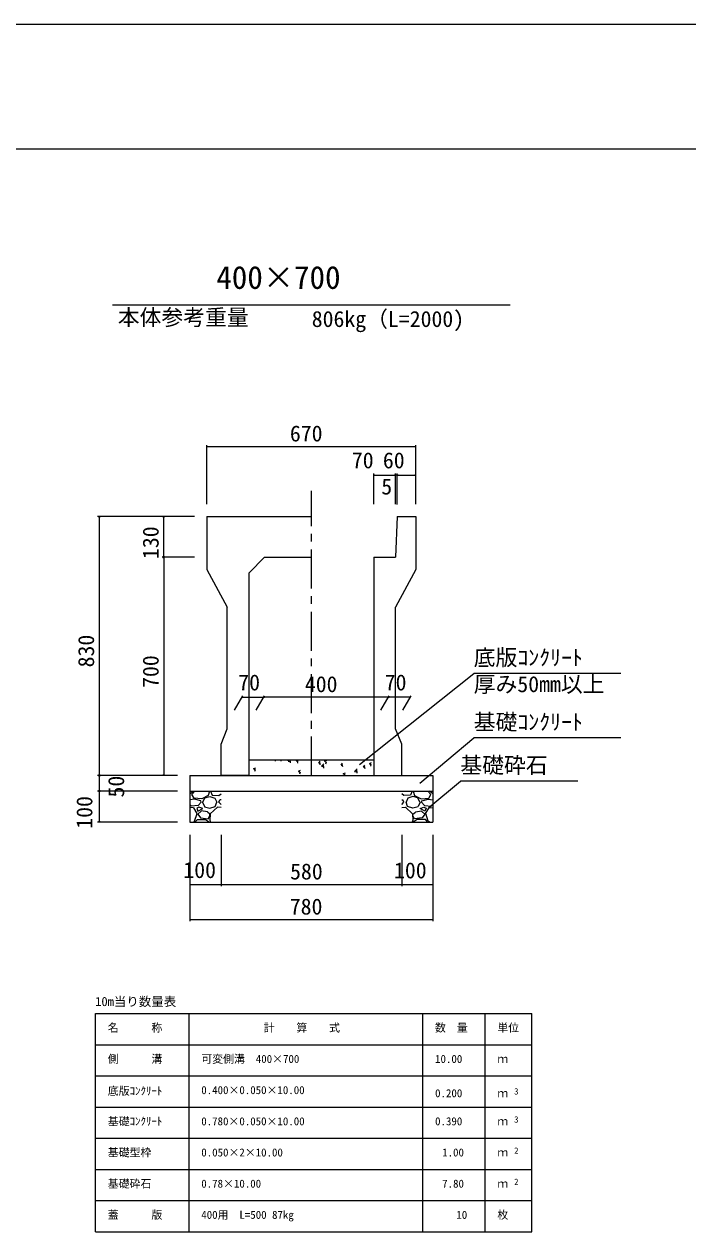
# Model space of a CAD drawing. Units: millimetres on the paper, scale 1:20. Extents: x 0 to 841, y 0 to 594.
# Drawn here: x 415 to 521.5, y 400.3 to 594 of the extents above; entities that cross this region are included whole.
import ezdxf
from ezdxf.enums import TextEntityAlignment as Align

# ---------------------------------------------------------------- set-up
doc = ezdxf.new("R2010")
doc.units = ezdxf.units.MM
doc.linetypes.add('USER1', pattern=[10, 6.25, -1.25, 1.25, -1.25])
for name, color, linetype, lineweight in [('D-STR-DIM（寸法）', 7, 'Continuous', 18), ('D-STR-HTXT（旗揚げ）', 4, 'Continuous', 18), ('D-STR-STRn（構造物）', 5, 'Continuous', 18), ('D-STR（構造物外形線）', 1, 'Continuous', 18), ('D-TTL(外枠）', 2, 'Continuous', 18), ('DEFPOINTS_2', 8, 'Continuous', 18)]:
    doc.layers.add(name, color=color, linetype=linetype, lineweight=lineweight)
doc.layers.add('D-STR-TXT（文字）', color=7, linetype='Continuous')
doc.styles.add('ＭＳ ゴシック', font='')
doc.styles.get('ＭＳ ゴシック').set_extended_font_data('MS Gothic')

msp = doc.modelspace()

# ---------------------------------------------------------------- linework, layer by layer
at = {"layer": 'D-STR-DIM（寸法）'}
for p, q in [((444.381, 517.025), (444.381, 526.514)), ((444.381, 526.264), (444.531, 526.289)), ((444.381, 526.264), (444.401, 526.264)), ((444.531, 526.239), (444.381, 526.264)), ((444.401, 526.264), (477.861, 526.264)), ((477.731, 526.289), (477.881, 526.264)), ((477.881, 526.264), (477.731, 526.239)), ((477.881, 526.264), (477.861, 526.264)), ((477.881, 517.025), (477.881, 526.514)), ((471.131, 517.025), (471.131, 521.931)), ((471.131, 521.681), (471.281, 521.706)), ((471.131, 521.681), (471.151, 521.681)), ((471.281, 521.656), (471.131, 521.681)), ((471.151, 521.681), (474.611, 521.681)), ((474.481, 521.706), (474.631, 521.681)), ((474.631, 521.681), (474.481, 521.656)), ((474.631, 521.681), (474.611, 521.681)), ((474.631, 517.025), (474.631, 521.931)), ((474.631, 517.025), (474.631, 521.931)), ((474.631, 521.681), (474.781, 521.706)), ((474.631, 521.681), (474.651, 521.681)), ((474.781, 521.656), (474.631, 521.681)), ((474.859, 521.681), (474.651, 521.681)), ((474.729, 521.706), (474.879, 521.681)), ((474.879, 521.681), (474.729, 521.656)), ((474.879, 521.681), (474.859, 521.681)), ((474.879, 516.969), (474.879, 521.931)), ((474.879, 516.969), (474.879, 521.931)), ((474.879, 521.681), (475.029, 521.706)), ((474.879, 521.681), (474.899, 521.681)), ((475.029, 521.656), (474.879, 521.681)), ((474.899, 521.681), (477.861, 521.681)), ((477.731, 521.706), (477.881, 521.681)), ((477.881, 521.681), (477.731, 521.656)), ((477.881, 521.681), (477.861, 521.681)), ((477.881, 517.025), (477.881, 521.931)), ((442.381, 515.025), (426.834, 515.025)), ((427.059, 514.875), (427.084, 515.025)), ((427.084, 515.025), (427.084, 515.005)), ((427.084, 515.025), (427.109, 514.875)), ((427.084, 515.005), (427.084, 473.545)), ((442.381, 515.025), (437.194, 515.025)), ((437.419, 514.875), (437.444, 515.025)), ((437.444, 515.025), (437.444, 515.005)), ((437.444, 515.025), (437.469, 514.875)), ((437.444, 508.545), (437.444, 515.005)), ((442.381, 508.525), (437.194, 508.525)), ((442.381, 508.525), (437.194, 508.525)), ((437.444, 508.525), (437.419, 508.675)), ((437.419, 508.375), (437.444, 508.525)), ((437.469, 508.675), (437.444, 508.525)), ((437.444, 508.525), (437.444, 508.545)), ((437.444, 508.525), (437.444, 508.505)), ((437.444, 508.525), (437.469, 508.375)), ((437.444, 508.505), (437.444, 473.545)), ((448.785, 483.998), (450.121, 486.312)), ((452.285, 483.998), (453.621, 486.312)), ((452.285, 483.998), (453.621, 486.312)), ((472.285, 483.998), (473.621, 486.312)), ((472.285, 483.998), (473.621, 486.312)), ((475.785, 483.998), (477.121, 486.312)), ((449.977, 486.062), (450.127, 486.087)), ((449.977, 486.062), (449.997, 486.062)), ((450.127, 486.037), (449.977, 486.062)), ((449.997, 486.062), (453.457, 486.062)), ((453.327, 486.087), (453.477, 486.062)), ((453.477, 486.062), (453.327, 486.037)), ((453.477, 486.062), (453.457, 486.062)), ((453.477, 486.062), (453.627, 486.087)), ((453.477, 486.062), (453.497, 486.062)), ((453.627, 486.037), (453.477, 486.062)), ((473.457, 486.062), (453.497, 486.062)), ((473.327, 486.087), (473.477, 486.062)), ((473.477, 486.062), (473.327, 486.037)), ((473.477, 486.062), (473.457, 486.062)), ((473.477, 486.062), (473.627, 486.087)), ((473.477, 486.062), (473.497, 486.062)), ((473.627, 486.037), (473.477, 486.062)), ((476.957, 486.062), (473.497, 486.062)), ((476.827, 486.087), (476.977, 486.062)), ((476.977, 486.062), (476.827, 486.037)), ((476.977, 486.062), (476.957, 486.062)), ((439.631, 473.525), (426.834, 473.525)), ((439.631, 473.525), (426.834, 473.525)), ((427.084, 473.525), (427.059, 473.675)), ((427.059, 473.375), (427.084, 473.525)), ((427.109, 473.675), (427.084, 473.525)), ((427.084, 473.525), (427.084, 473.545)), ((427.084, 473.525), (427.084, 473.505)), ((427.084, 473.525), (427.109, 473.375)), ((427.084, 473.505), (427.084, 471.045)), ((439.631, 473.525), (437.194, 473.525)), ((437.444, 473.525), (437.419, 473.675)), ((437.469, 473.675), (437.444, 473.525)), ((437.444, 473.525), (437.444, 473.545)), ((439.631, 471.025), (426.834, 471.025)), ((439.631, 471.025), (426.834, 471.025)), ((427.084, 471.025), (427.059, 471.175)), ((427.059, 470.875), (427.084, 471.025)), ((427.109, 471.175), (427.084, 471.025)), ((427.084, 471.025), (427.084, 471.045)), ((427.084, 471.025), (427.084, 471.005)), ((427.084, 471.025), (427.109, 470.875)), ((427.084, 471.005), (427.084, 466.045)), ((439.631, 466.025), (426.834, 466.025)), ((427.084, 466.025), (427.059, 466.175)), ((427.109, 466.175), (427.084, 466.025)), ((427.084, 466.025), (427.084, 466.045)), ((441.631, 464.025), (441.631, 450.152)), ((441.631, 464.025), (441.631, 455.775)), ((446.631, 464.025), (446.631, 455.775)), ((446.631, 464.025), (446.631, 455.775)), ((475.631, 464.025), (475.631, 455.775)), ((475.631, 464.025), (475.631, 455.775)), ((480.631, 464.025), (480.631, 450.152)), ((480.631, 464.025), (480.631, 455.775)), ((441.631, 456.025), (441.781, 456.05)), ((441.631, 456.025), (441.651, 456.025)), ((441.781, 456), (441.631, 456.025)), ((441.651, 456.025), (446.611, 456.025)), ((446.481, 456.05), (446.631, 456.025)), ((446.631, 456.025), (446.481, 456)), ((446.631, 456.025), (446.611, 456.025)), ((446.631, 456.025), (446.781, 456.05)), ((446.631, 456.025), (446.651, 456.025)), ((446.781, 456), (446.631, 456.025)), ((446.651, 456.025), (475.611, 456.025)), ((475.481, 456.05), (475.631, 456.025)), ((475.631, 456.025), (475.481, 456)), ((475.631, 456.025), (475.611, 456.025)), ((475.631, 456.025), (475.781, 456.05)), ((475.631, 456.025), (475.651, 456.025)), ((475.781, 456), (475.631, 456.025)), ((475.651, 456.025), (480.611, 456.025)), ((480.481, 456.05), (480.631, 456.025)), ((480.631, 456.025), (480.481, 456)), ((480.631, 456.025), (480.611, 456.025)), ((441.631, 450.402), (441.781, 450.427)), ((441.631, 450.402), (441.651, 450.402)), ((441.781, 450.377), (441.631, 450.402)), ((441.651, 450.402), (480.611, 450.402)), ((480.481, 450.427), (480.631, 450.402)), ((480.631, 450.402), (480.481, 450.377)), ((480.631, 450.402), (480.611, 450.402))]:
    msp.add_line(p, q, dxfattribs=at)
at = {"layer": 'D-STR-HTXT（旗揚げ）'}
for p, q in [((429.239, 549), (493.023, 549)), ((468.825, 475.29), (487.175, 489.885)), ((510.773, 489.885), (487.175, 489.885)), ((478.537, 472.294), (487.182, 479.558)), ((510.78, 479.558), (487.182, 479.558)), ((479.948, 468.365), (485.032, 472.627)), ((503.895, 472.627), (485.032, 472.627)), ((426.503, 435.339), (496.503, 435.339)), ((426.503, 400.339), (426.503, 435.339)), ((441.503, 400.339), (441.503, 435.339)), ((479.003, 400.339), (479.003, 435.339)), ((489.003, 419.339), (489.003, 435.339)), ((489.003, 400.339), (489.003, 435.339)), ((496.503, 400.339), (496.503, 435.339)), ((426.503, 430.339), (496.503, 430.339)), ((426.503, 425.339), (496.503, 425.339)), ((426.503, 420.339), (496.503, 420.339)), ((426.503, 415.339), (496.503, 415.339)), ((426.503, 410.339), (496.503, 410.339)), ((426.503, 405.339), (496.503, 405.339)), ((426.503, 400.339), (496.503, 400.339))]:
    msp.add_line(p, q, dxfattribs=at)
at = {"layer": 'D-STR-STRn（構造物）', "color": 7, "linetype": 'USER1'}
msp.add_line((461.131, 473.525), (461.131, 519.18), dxfattribs=at)
at = {"layer": 'D-STR-STRn（構造物）', "color": 7}
for p, q in [((451.131, 476.025), (471.131, 476.025)), ((451.863, 474.636), (452.213, 474.771)), ((451.863, 474.636), (452.111, 474.468)), ((452.072, 474.191), (452.173, 474.493)), ((455.392, 475.83), (455.356, 476.025)), ((456.273, 475.804), (456.347, 476.025)), ((457.394, 475.827), (457.584, 476.025)), ((457.394, 475.827), (457.839, 475.758)), ((457.797, 475.536), (457.741, 476.01)), ((458.718, 475.821), (458.89, 476.025)), ((458.718, 475.821), (459.017, 475.795)), ((458.978, 475.516), (458.92, 475.829)), ((462.304, 475.507), (462.545, 475.794)), ((462.304, 475.507), (462.603, 475.481)), ((462.564, 475.202), (462.507, 475.516)), ((462.73, 475), (463.12, 475.406)), ((462.73, 475), (463.175, 474.931)), ((463.133, 474.708), (463.077, 475.183)), ((463.249, 475.848), (463.599, 475.983)), ((463.249, 475.848), (463.498, 475.681)), ((463.459, 475.403), (463.56, 475.705)), ((465.891, 475.193), (466.132, 475.48)), ((465.891, 475.193), (466.189, 475.167)), ((466.151, 474.889), (466.093, 475.202)), ((468.067, 474.172), (468.456, 474.578)), ((469.477, 474.879), (469.718, 475.167)), ((469.477, 474.879), (469.776, 474.853)), ((469.737, 474.575), (469.679, 474.888)), ((470.435, 475.448), (470.785, 475.582)), ((470.435, 475.448), (470.684, 475.28)), ((470.644, 475.003), (470.746, 475.305)), ((459.048, 474.236), (459.398, 474.37)), ((459.048, 474.236), (459.297, 474.068)), ((459.258, 473.791), (459.359, 474.093)), ((466.234, 473.835), (466.584, 473.97)), ((466.234, 473.835), (466.483, 473.668)), ((466.489, 473.525), (466.545, 473.692)), ((468.067, 474.172), (468.511, 474.103)), ((468.469, 473.88), (468.414, 474.355))]:
    msp.add_line(p, q, dxfattribs=at)
at = {"layer": 'D-STR-STRn（構造物）'}
for p, q in [((441.631, 473.525), (480.631, 473.525)), ((441.631, 473.525), (441.631, 466.025)), ((480.631, 473.525), (480.631, 466.025)), ((441.631, 471.025), (480.631, 471.025)), ((441.631, 470.59), (442.194, 471.025)), ((441.939, 470.473), (442.436, 471.025)), ((444.791, 471.023), (444.591, 470.323)), ((444.961, 471.025), (445.231, 470.384)), ((477.3, 471.025), (477.03, 470.384)), ((477.47, 471.023), (477.67, 470.323)), ((480.322, 470.473), (479.825, 471.025)), ((480.631, 470.59), (480.068, 471.025)), ((442.394, 469.717), (441.631, 469.637)), ((441.838, 468.639), (441.631, 468.865)), ((442.986, 468.726), (441.836, 468.626)), ((442.299, 469.87), (441.949, 470.47)), ((443.536, 469.783), (442.286, 469.883)), ((443.388, 469.476), (442.388, 469.726)), ((443.439, 469.223), (442.989, 468.723)), ((443.44, 469.22), (443.39, 469.47)), ((444.592, 470.319), (443.542, 469.769)), ((443.685, 469.224), (443.985, 468.524)), ((443.738, 469.223), (444.038, 469.923)), ((444.04, 469.923), (444.84, 470.173)), ((444.838, 470.173), (445.638, 469.873)), ((445.236, 470.37), (446.286, 470.32)), ((445.64, 469.871), (445.94, 469.221)), ((445.688, 468.525), (445.938, 469.225)), ((446.288, 469.224), (446.438, 469.624)), ((446.631, 468.865), (446.288, 469.239)), ((446.29, 470.327), (446.631, 470.59)), ((446.631, 469.637), (446.444, 469.617)), ((475.972, 470.327), (475.631, 470.59)), ((475.631, 469.637), (475.818, 469.617)), ((475.631, 468.865), (475.974, 469.239)), ((475.973, 469.224), (475.823, 469.624)), ((477.025, 470.37), (475.975, 470.32)), ((476.621, 469.871), (476.321, 469.221)), ((476.574, 468.525), (476.324, 469.225)), ((477.424, 470.173), (476.624, 469.873)), ((478.222, 469.923), (477.422, 470.173)), ((477.67, 470.319), (478.72, 469.769)), ((478.523, 469.223), (478.223, 469.923)), ((478.576, 469.224), (478.276, 468.524)), ((478.725, 469.783), (479.975, 469.883)), ((478.822, 469.22), (478.872, 469.47)), ((478.822, 469.223), (479.272, 468.723)), ((478.874, 469.476), (479.874, 469.726)), ((479.276, 468.726), (480.426, 468.626)), ((479.868, 469.717), (480.631, 469.637)), ((479.962, 469.87), (480.312, 470.47)), ((480.424, 468.639), (480.631, 468.865)), ((442.241, 468.318), (441.631, 468.369)), ((442.8, 467.426), (442.25, 468.326)), ((442.39, 466.171), (442.79, 467.421)), ((442.738, 468.273), (442.938, 467.773)), ((443.089, 468.421), (442.739, 468.271)), ((442.938, 467.774), (443.688, 468.224)), ((442.938, 467.325), (443.338, 466.725)), ((443.439, 467.823), (442.939, 467.323)), ((443.691, 468.224), (443.091, 468.424)), ((444.445, 467.676), (443.445, 467.826)), ((443.986, 468.519), (444.836, 468.269)), ((444.85, 467.312), (444.45, 467.662)), ((444.591, 466.574), (444.841, 467.024)), ((444.887, 467.375), (444.837, 466.325)), ((444.84, 467.023), (444.84, 467.323)), ((444.842, 468.27), (445.692, 468.52)), ((446.041, 468.423), (444.891, 467.373)), ((446.631, 468.369), (446.041, 468.418)), ((475.631, 468.369), (476.221, 468.418)), ((476.221, 468.423), (477.371, 467.373)), ((477.419, 468.27), (476.569, 468.52)), ((477.374, 467.375), (477.424, 466.325)), ((477.412, 467.312), (477.812, 467.662)), ((477.671, 466.574), (477.421, 467.024)), ((477.422, 467.023), (477.422, 467.323)), ((478.276, 468.519), (477.426, 468.269)), ((477.816, 467.676), (478.816, 467.826)), ((478.57, 468.224), (479.17, 468.424)), ((479.324, 467.774), (478.574, 468.224)), ((478.822, 467.823), (479.322, 467.323)), ((479.324, 467.325), (478.924, 466.725)), ((479.173, 468.421), (479.523, 468.271)), ((479.524, 468.273), (479.324, 467.773)), ((479.461, 467.426), (480.011, 468.326)), ((479.872, 466.171), (479.472, 467.421)), ((480.021, 468.318), (480.631, 468.369)), ((441.631, 466.025), (480.631, 466.025)), ((442.194, 466.025), (442.39, 466.177)), ((442.436, 466.025), (442.839, 466.473)), ((442.84, 466.473), (444.14, 466.473)), ((443.341, 466.721), (444.591, 466.571)), ((444.138, 466.484), (444.788, 466.034)), ((444.831, 466.334), (444.962, 466.025)), ((477.43, 466.334), (477.3, 466.025)), ((478.124, 466.484), (477.474, 466.034)), ((478.921, 466.721), (477.671, 466.571)), ((479.422, 466.473), (478.122, 466.473)), ((479.825, 466.025), (479.422, 466.473)), ((480.068, 466.025), (479.872, 466.177))]:
    msp.add_line(p, q, dxfattribs=at)
at = {"layer": 'D-STR（構造物外形線）'}
for p, q in [((444.381, 515.025), (461.131, 515.025)), ((444.381, 515.025), (444.381, 506.525)), ((474.881, 515.025), (474.631, 508.525)), ((474.881, 515.025), (477.881, 515.025)), ((477.881, 515.025), (477.881, 506.525)), ((453.631, 508.525), (451.131, 506.025)), ((453.631, 508.525), (461.131, 508.525)), ((471.131, 508.525), (471.131, 473.525)), ((471.131, 508.525), (474.631, 508.525)), ((444.381, 506.525), (447.631, 500.525)), ((451.131, 473.525), (451.131, 506.025)), ((477.881, 506.525), (474.631, 500.525)), ((447.631, 481.025), (447.631, 500.525)), ((474.631, 481.025), (474.631, 500.525)), ((446.631, 478.525), (447.631, 481.025)), ((475.631, 478.525), (474.631, 481.025)), ((446.631, 473.525), (446.631, 478.525)), ((475.631, 473.525), (475.631, 478.525)), ((451.131, 473.525), (446.631, 473.525)), ((471.131, 473.525), (475.631, 473.525))]:
    msp.add_line(p, q, dxfattribs=at)
at = {"layer": 'D-TTL(外枠）'}
msp.add_line((25, 574), (820, 574), dxfattribs=at)
at = {"layer": 'DEFPOINTS_2'}
msp.add_line((0, 594), (841, 594), dxfattribs=at)

# ---------------------------------------------------------------- texts
at = {"layer": 'D-STR-DIM（寸法）', "style": 'ＭＳ ゴシック'}
for s, p in [('670', (457.684, 526.314)), ('70', (467.625, 522.006)), ('60', (472.603, 522.006)), ('5', (472.345, 517.81)), ('70', (449.4, 486.387)), ('400', (460.084, 486.112)), ('70', (472.9, 486.387)), ('100', (440.586, 456.304)), ('580', (457.711, 456.075)), ('100', (474.387, 456.254)), ('780', (457.666, 450.452))]:
    msp.add_text(s, height=2.566, dxfattribs=at).set_placement(p, align=Align.BOTTOM_LEFT)
for s, p in [('130', (437.394, 508.231)), ('830', (427.034, 490.855)), ('700', (437.394, 487.561)), ('50', (431.853, 469.992)), ('100', (426.759, 464.981))]:
    msp.add_text(s, height=2.566, rotation=90, dxfattribs=at).set_placement(p, align=Align.BOTTOM_LEFT)
at = {"layer": 'D-STR-TXT（文字）', "style": 'ＭＳ ゴシック'}
for s, height, p in [('400×700', 3.666, (445.865, 550.449)), ('本体参考重量', 2.566, (430.07, 544.933)), ('806kg（L=2000)', 2.566, (461.19, 544.67)), ('底版ｺﾝｸﾘｰﾄ', 2.566, (487.175, 490.385)), ('厚み50mm以上', 2.566, (487.175, 486.113)), ('基礎ｺﾝｸﾘｰﾄ', 2.566, (487.182, 480.058)), ('基礎砕石', 2.566, (485.032, 473.127)), ('10m当り数量表', 1.466, (426.449, 436.102)), ('名\u3000\u3000\u3000称', 1.283, (428.465, 432.041)), ('計\u3000\u3000算\u3000\u3000式', 1.283, (453.469, 432.041)), ('数\u3000量', 1.283, (480.965, 432.041)), ('単位', 1.283, (490.965, 432.041)), ('側\u3000\u3000\u3000溝', 1.283, (428.465, 427.041)), ('可変側溝\u3000400×700', 1.283, (443.465, 427.041)), ('10.00', 1.283, (480.978, 427.041)), ('ｍ', 1.283, (490.965, 427.041)), ('底版ｺﾝｸﾘｰﾄ', 1.283, (428.465, 421.908)), ('0.400×0.050×10.00', 1.283, (443.465, 422.041)), ('0.200', 1.283, (480.978, 421.541)), ('ｍ', 1.283, (490.965, 421.541)), ('3', 1.026, (493.666, 422.043)), ('基礎ｺﾝｸﾘｰﾄ', 1.283, (428.465, 417.041)), ('0.780×0.050×10.00', 1.283, (443.465, 417.041)), ('0.390', 1.283, (480.978, 417.041)), ('ｍ', 1.283, (490.965, 417.041)), ('3', 1.026, (493.666, 417.543)), ('基礎型枠', 1.283, (428.465, 412.041)), ('0.050×2×10.00', 1.283, (443.465, 412.041)), ('1.00', 1.283, (482.115, 412.041)), ('ｍ', 1.283, (490.965, 412.041)), ('2', 1.026, (493.666, 412.543)), ('基礎砕石', 1.283, (428.465, 407.041)), ('0.78×10.00', 1.283, (443.465, 407.041)), ('7.80', 1.283, (482.115, 407.041)), ('2', 1.026, (493.666, 407.543)), ('ｍ', 1.283, (490.965, 407.041)), ('蓋\u3000\u3000\u3000版', 1.283, (428.465, 402.041)), ('400用\u3000L=500 87kg', 1.283, (443.465, 402.041)), ('10', 1.283, (484.389, 402.041)), ('枚', 1.283, (490.965, 402.041))]:
    msp.add_text(s, height=height, dxfattribs=at).set_placement(p, align=Align.BOTTOM_LEFT)

doc.saveas('drawing.dxf')
